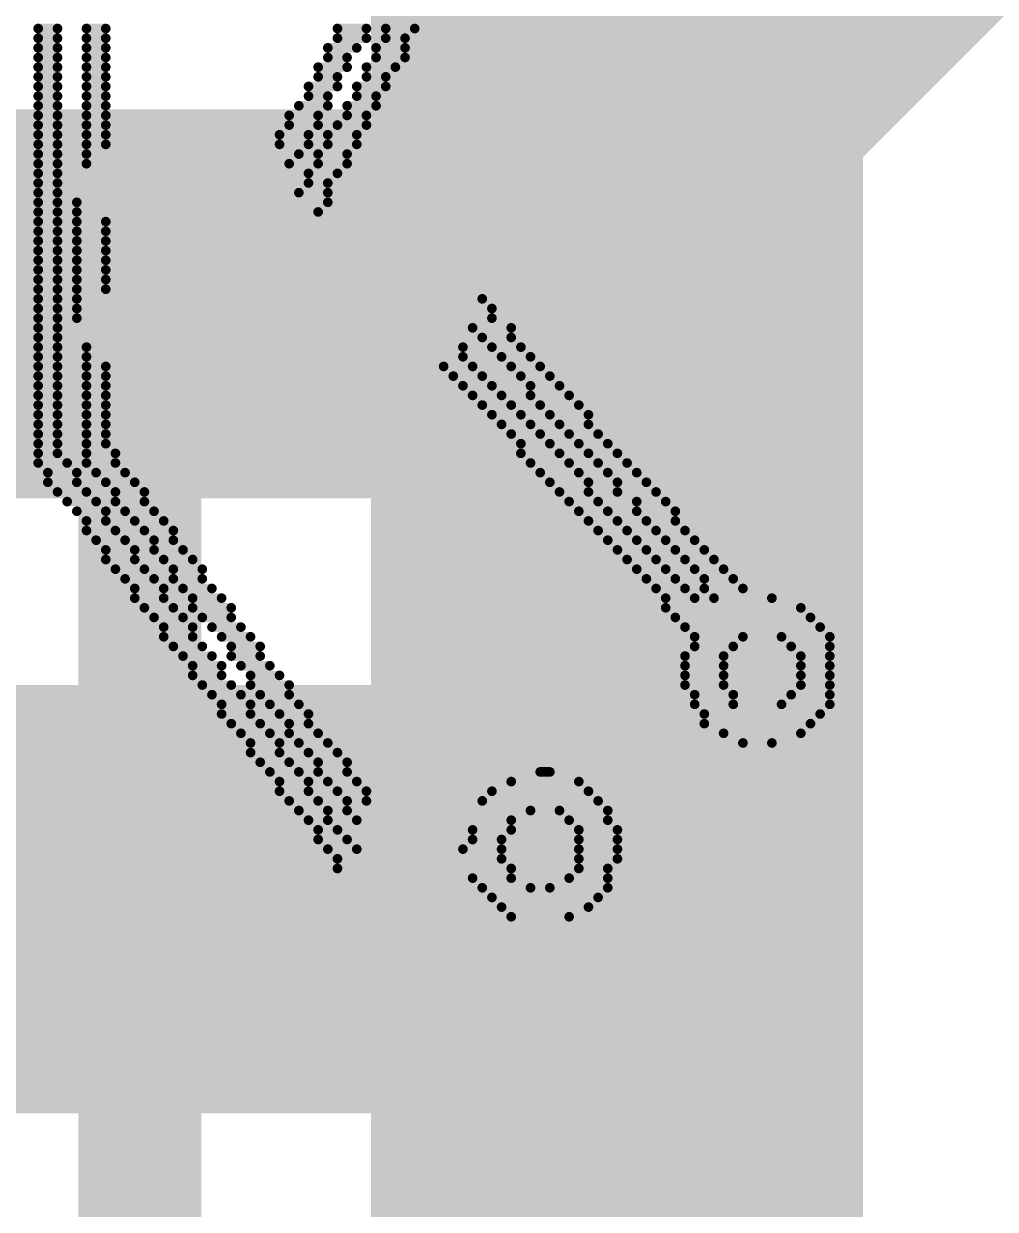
# Model space of a CAD drawing. Header units: millimetres. Extents: x -0.14 to 1.19, y -0.12 to 0.99.
# Drawn here: x 0.6357 to 0.7148, y 0.4614 to 0.5578 of the extents above; entities that cross this region are included whole.
import ezdxf

# ---------------------------------------------------------------- set-up
doc = ezdxf.new("R2010")
doc.units = ezdxf.units.MM
doc.header["$MEASUREMENT"] = 0
for name, color, linetype in [('BottomLayer', 5, 'Continuous'), ('BottomOverlay', 54, 'Continuous'), ('TopLayer', 1, 'Continuous'), ('TopPaste', 8, 'Continuous'), ('TopSolder', 216, 'Continuous'), ('ViaHoleLayer', 16, 'Continuous')]:
    doc.layers.add(name, color=color, linetype=linetype)

# ---------------------------------------------------------------- blocks, each defined once
blk = doc.blocks.new('SO_14_36')
at = {"layer": 'TopLayer'}
for points in [[(-0.132283, 0.061811), (-0.078346, 0.061811), (-0.078346, 0.038189), (-0.132283, 0.038189)], [(-0.132283, 0.011811), (-0.078346, 0.011811), (-0.078346, -0.011811), (-0.132283, -0.011811)]]:
    blk.add_hatch(color=1, dxfattribs=at).paths.add_polyline_path(points)
at = {"layer": 'TopPaste'}
for points in [[(-0.132283, 0.061811), (-0.078346, 0.061811), (-0.078346, 0.038189), (-0.132283, 0.038189)], [(-0.132283, 0.011811), (-0.078346, 0.011811), (-0.078346, -0.011811), (-0.132283, -0.011811)]]:
    blk.add_hatch(color=8, dxfattribs=at).paths.add_polyline_path(points)
at = {"layer": 'TopSolder'}
for points in [[(-0.136283, 0.065811), (-0.074346, 0.065811), (-0.074346, 0.034189), (-0.136283, 0.034189)], [(-0.136283, 0.015811), (-0.074346, 0.015811), (-0.074346, -0.015811), (-0.136283, -0.015811)]]:
    blk.add_hatch(color=216, dxfattribs=at).paths.add_polyline_path(points)

msp = doc.modelspace()

# ---------------------------------------------------------------- hatches: boundary and pattern name
at = {"layer": 'BottomLayer'}
h = msp.add_hatch(color=5, dxfattribs=at)
edge = h.paths.add_edge_path()
edge.add_arc((0.645189, 0.535), 0.011811, 0, 360)
h = msp.add_hatch(color=5, dxfattribs=at)
edge = h.paths.add_edge_path()
edge.add_arc((0.684, 0.483), 0.011811, 0, 360)
at = {"layer": 'TopLayer'}
h = msp.add_hatch(color=1, dxfattribs=at)
edge = h.paths.add_edge_path()
edge.add_arc((0.645189, 0.535), 0.011811, 0, 360)
msp.add_hatch(color=1, dxfattribs=at).paths.add_polyline_path([(0.571, 0.471), (0.701, 0.471), (0.701, 0.504), (0.571, 0.504)])
h = msp.add_hatch(color=1, dxfattribs=at)
edge = h.paths.add_edge_path()
edge.add_arc((0.684, 0.483), 0.011811, 0, 360)
at = {"layer": 'ViaHoleLayer'}
h = msp.add_hatch(color=16, dxfattribs=at)
edge = h.paths.add_edge_path()
edge.add_arc((0.645189, 0.535), 0.005906, 0, 360)
h = msp.add_hatch(color=16, dxfattribs=at)
edge = h.paths.add_edge_path()
edge.add_arc((0.684, 0.483), 0.005906, 0, 360)

# ---------------------------------------------------------------- linework, layer by layer
at = {"layer": 'BottomLayer'}
for points, const_width in [([(0.684, 0.483), (0.684, 0.69)], 0.04), ([(0.645189, 0.404189), (0.645189, 0.535)], 0.01), ([(0.684, 0.329466), (0.684, 0.483)], 0.04)]:
    msp.add_lwpolyline(points, dxfattribs=dict(at, const_width=const_width))
for points, const_width in [([(0.642689, 0.535, 1), (0.647689, 0.535, 1)], 0.005), ([(0.674, 0.483, 1), (0.694, 0.483, 1)], 0.02), ([(0.674, 0.483, 1), (0.694, 0.483, 1)], 0.02)]:
    msp.add_lwpolyline(points, format="xyb", close=True, dxfattribs=dict(at, const_width=const_width))
at = {"layer": 'BottomOverlay', "const_width": 0.000785}
for points in [[(0.636925, 0.557392), (0.638495, 0.557392)], [(0.64085, 0.557392), (0.64242, 0.557392)], [(0.661262, 0.557392), (0.663617, 0.557392)], [(0.665187, 0.557392), (0.667542, 0.557392)], [(0.636925, 0.556607), (0.638495, 0.556607)], [(0.64085, 0.556607), (0.64242, 0.556607)], [(0.661262, 0.556607), (0.663617, 0.556607)], [(0.665187, 0.556607), (0.666757, 0.556607)], [(0.636925, 0.555822), (0.638495, 0.555822)], [(0.636925, 0.555037), (0.638495, 0.555037)], [(0.64085, 0.555822), (0.64242, 0.555822)], [(0.64085, 0.555037), (0.64242, 0.555037)], [(0.660477, 0.555822), (0.662832, 0.555822)], [(0.660477, 0.555037), (0.662047, 0.555037)], [(0.664402, 0.555822), (0.666757, 0.555822)], [(0.664402, 0.555037), (0.666757, 0.555037)], [(0.636925, 0.554252), (0.638495, 0.554252)], [(0.64085, 0.554252), (0.64242, 0.554252)], [(0.659691, 0.554252), (0.662047, 0.554252)], [(0.663617, 0.554252), (0.665972, 0.554252)], [(0.636925, 0.553467), (0.638495, 0.553467)], [(0.64085, 0.553467), (0.64242, 0.553467)], [(0.659691, 0.553467), (0.661262, 0.553467)], [(0.663617, 0.553467), (0.665187, 0.553467)], [(0.636925, 0.552682), (0.638495, 0.552682)], [(0.64085, 0.552682), (0.64242, 0.552682)], [(0.658906, 0.552682), (0.661262, 0.552682)], [(0.662832, 0.552682), (0.665187, 0.552682)], [(0.636925, 0.551897), (0.638495, 0.551897)], [(0.636925, 0.551112), (0.638495, 0.551112)], [(0.64085, 0.551897), (0.64242, 0.551897)], [(0.64085, 0.551112), (0.64242, 0.551112)], [(0.658122, 0.551112), (0.660477, 0.551112)], [(0.658906, 0.551897), (0.660477, 0.551897)], [(0.662047, 0.551112), (0.664402, 0.551112)], [(0.662832, 0.551897), (0.664402, 0.551897)], [(0.636925, 0.550327), (0.638495, 0.550327)], [(0.64085, 0.550327), (0.64242, 0.550327)], [(0.657336, 0.550327), (0.659691, 0.550327)], [(0.662047, 0.550327), (0.663617, 0.550327)], [(0.636925, 0.549542), (0.638495, 0.549542)], [(0.64085, 0.549542), (0.64242, 0.549542)], [(0.657336, 0.549542), (0.659691, 0.549542)], [(0.661262, 0.549542), (0.663617, 0.549542)], [(0.636925, 0.548757), (0.638495, 0.548757)], [(0.64085, 0.548757), (0.64242, 0.548757)], [(0.656551, 0.548757), (0.658906, 0.548757)], [(0.660477, 0.548757), (0.662832, 0.548757)], [(0.636925, 0.547972), (0.638495, 0.547972)], [(0.64085, 0.547972), (0.64242, 0.547972)], [(0.656551, 0.547972), (0.658906, 0.547972)], [(0.660477, 0.547972), (0.662832, 0.547972)], [(0.636925, 0.547187), (0.638495, 0.547187)], [(0.636925, 0.546402), (0.638495, 0.546402)], [(0.64085, 0.547187), (0.658122, 0.547187)], [(0.64085, 0.546402), (0.657336, 0.546402)], [(0.659691, 0.547187), (0.662047, 0.547187)], [(0.659691, 0.546402), (0.662047, 0.546402)], [(0.636925, 0.545616), (0.638495, 0.545616)], [(0.658906, 0.545616), (0.661262, 0.545616)], [(0.636925, 0.544831), (0.638495, 0.544831)], [(0.658906, 0.544831), (0.660477, 0.544831)], [(0.636925, 0.544046), (0.638495, 0.544046)], [(0.658122, 0.544046), (0.660477, 0.544046)], [(0.636925, 0.543261), (0.638495, 0.543261)], [(0.636925, 0.542476), (0.638495, 0.542476)], [(0.640065, 0.543261), (0.660477, 0.543261)], [(0.640065, 0.542476), (0.659691, 0.542476)], [(0.636925, 0.541691), (0.638495, 0.541691)], [(0.640065, 0.541691), (0.64242, 0.541691)], [(0.636925, 0.540906), (0.638495, 0.540906)], [(0.640065, 0.540906), (0.64242, 0.540906)], [(0.636925, 0.540121), (0.638495, 0.540121)], [(0.640065, 0.540121), (0.64242, 0.540121)], [(0.636925, 0.539336), (0.638495, 0.539336)], [(0.636925, 0.538551), (0.638495, 0.538551)], [(0.640065, 0.539336), (0.64242, 0.539336)], [(0.640065, 0.538551), (0.64242, 0.538551)], [(0.636925, 0.537766), (0.638495, 0.537766)], [(0.640065, 0.537766), (0.64242, 0.537766)], [(0.636925, 0.536981), (0.638495, 0.536981)], [(0.640065, 0.536981), (0.64242, 0.536981)], [(0.636925, 0.536196), (0.638495, 0.536196)], [(0.640065, 0.536196), (0.64242, 0.536196)], [(0.636925, 0.535411), (0.638495, 0.535411)], [(0.640065, 0.535411), (0.673037, 0.535411)], [(0.636925, 0.534626), (0.638495, 0.534626)], [(0.636925, 0.533841), (0.638495, 0.533841)], [(0.640065, 0.534626), (0.673822, 0.534626)], [(0.640065, 0.533841), (0.673822, 0.533841)], [(0.636925, 0.533056), (0.638495, 0.533056)], [(0.672252, 0.533056), (0.675392, 0.533056)], [(0.636925, 0.532271), (0.638495, 0.532271)], [(0.673037, 0.532271), (0.675392, 0.532271)], [(0.636925, 0.531486), (0.638495, 0.531486)], [(0.64085, 0.531486), (0.671467, 0.531486)], [(0.673822, 0.531486), (0.676177, 0.531486)], [(0.636925, 0.530701), (0.638495, 0.530701)], [(0.636925, 0.529916), (0.638495, 0.529916)], [(0.64085, 0.530701), (0.671467, 0.530701)], [(0.64085, 0.529916), (0.64242, 0.529916)], [(0.669897, 0.529916), (0.672252, 0.529916)], [(0.674607, 0.530701), (0.676963, 0.530701)], [(0.675392, 0.529916), (0.677748, 0.529916)], [(0.636925, 0.529131), (0.638495, 0.529131)], [(0.64085, 0.529131), (0.64242, 0.529131)], [(0.670682, 0.529131), (0.673037, 0.529131)], [(0.676177, 0.529131), (0.678533, 0.529131)], [(0.636925, 0.528345), (0.638495, 0.528345)], [(0.64085, 0.528345), (0.64242, 0.528345)], [(0.671467, 0.528345), (0.673822, 0.528345)], [(0.676963, 0.528345), (0.679318, 0.528345)], [(0.636925, 0.52756), (0.638495, 0.52756)], [(0.64085, 0.52756), (0.64242, 0.52756)], [(0.672252, 0.52756), (0.674607, 0.52756)], [(0.676963, 0.52756), (0.680103, 0.52756)], [(0.636925, 0.526775), (0.638495, 0.526775)], [(0.636925, 0.52599), (0.638495, 0.52599)], [(0.64085, 0.526775), (0.64242, 0.526775)], [(0.64085, 0.52599), (0.64242, 0.52599)], [(0.673037, 0.526775), (0.675392, 0.526775)], [(0.673822, 0.52599), (0.676177, 0.52599)], [(0.677748, 0.526775), (0.680888, 0.526775)], [(0.678533, 0.52599), (0.681673, 0.52599)], [(0.636925, 0.525205), (0.638495, 0.525205)], [(0.64085, 0.525205), (0.64242, 0.525205)], [(0.674607, 0.525205), (0.676963, 0.525205)], [(0.679318, 0.525205), (0.681673, 0.525205)], [(0.636925, 0.52442), (0.638495, 0.52442)], [(0.64085, 0.52442), (0.64242, 0.52442)], [(0.675392, 0.52442), (0.677748, 0.52442)], [(0.680103, 0.52442), (0.682458, 0.52442)], [(0.636925, 0.523635), (0.638495, 0.523635)], [(0.64085, 0.523635), (0.64242, 0.523635)], [(0.676177, 0.523635), (0.678533, 0.523635)], [(0.680888, 0.523635), (0.683243, 0.523635)], [(0.636925, 0.52285), (0.638495, 0.52285)], [(0.64085, 0.52285), (0.643205, 0.52285)], [(0.676177, 0.52285), (0.679318, 0.52285)], [(0.681673, 0.52285), (0.684028, 0.52285)], [(0.636925, 0.522065), (0.63928, 0.522065)], [(0.63771, 0.52128), (0.640065, 0.52128)], [(0.64085, 0.522065), (0.643205, 0.522065)], [(0.641636, 0.52128), (0.643991, 0.52128)], [(0.676963, 0.522065), (0.680103, 0.522065)], [(0.677748, 0.52128), (0.680888, 0.52128)], [(0.682458, 0.522065), (0.684813, 0.522065)], [(0.683243, 0.52128), (0.685598, 0.52128)], [(0.63771, 0.520495), (0.640065, 0.520495)], [(0.64242, 0.520495), (0.644776, 0.520495)], [(0.678533, 0.520495), (0.681673, 0.520495)], [(0.684028, 0.520495), (0.686383, 0.520495)], [(0.638495, 0.51971), (0.64085, 0.51971)], [(0.643205, 0.51971), (0.645561, 0.51971)], [(0.679318, 0.51971), (0.681673, 0.51971)], [(0.684028, 0.51971), (0.687168, 0.51971)], [(0.63928, 0.518925), (0.641636, 0.518925)], [(0.643205, 0.518925), (0.645561, 0.518925)], [(0.680103, 0.518925), (0.682458, 0.518925)], [(0.685598, 0.518925), (0.687953, 0.518925)], [(0.640065, 0.51814), (0.64242, 0.51814)], [(0.64085, 0.517355), (0.64242, 0.517355)], [(0.643991, 0.51814), (0.646346, 0.51814)], [(0.644776, 0.517355), (0.647131, 0.517355)], [(0.680888, 0.51814), (0.683243, 0.51814)], [(0.681673, 0.517355), (0.684028, 0.517355)], [(0.685598, 0.51814), (0.688738, 0.51814)], [(0.686383, 0.517355), (0.688738, 0.517355)], [(0.64085, 0.51657), (0.643205, 0.51657)], [(0.645561, 0.51657), (0.647916, 0.51657)], [(0.682458, 0.51657), (0.684813, 0.51657)], [(0.687168, 0.51657), (0.689523, 0.51657)], [(0.641636, 0.515785), (0.643991, 0.515785)], [(0.646346, 0.515785), (0.647916, 0.515785)], [(0.683243, 0.515785), (0.685598, 0.515785)], [(0.687953, 0.515785), (0.690308, 0.515785)], [(0.64242, 0.515), (0.644776, 0.515)], [(0.646346, 0.515), (0.648701, 0.515)], [(0.684028, 0.515), (0.686383, 0.515)], [(0.688738, 0.515), (0.691093, 0.515)], [(0.64242, 0.514215), (0.644776, 0.514215)], [(0.647131, 0.514215), (0.649486, 0.514215)], [(0.684813, 0.514215), (0.687168, 0.514215)], [(0.689523, 0.514215), (0.691878, 0.514215)], [(0.643205, 0.51343), (0.645561, 0.51343)], [(0.643991, 0.512645), (0.646346, 0.512645)], [(0.647916, 0.51343), (0.650271, 0.51343)], [(0.647916, 0.512645), (0.650271, 0.512645)], [(0.685598, 0.51343), (0.687953, 0.51343)], [(0.686383, 0.512645), (0.688738, 0.512645)], [(0.690308, 0.51343), (0.692663, 0.51343)], [(0.691093, 0.512645), (0.693449, 0.512645)], [(0.644776, 0.51186), (0.647131, 0.51186)], [(0.648701, 0.51186), (0.651056, 0.51186)], [(0.687168, 0.51186), (0.689523, 0.51186)], [(0.691093, 0.51186), (0.694234, 0.51186)], [(0.644776, 0.511074), (0.647131, 0.511074)], [(0.649486, 0.511074), (0.651841, 0.511074)], [(0.687953, 0.511074), (0.690308, 0.511074)], [(0.691878, 0.511074), (0.696589, 0.511074)], [(0.645561, 0.510289), (0.647916, 0.510289)], [(0.649486, 0.510289), (0.652626, 0.510289)], [(0.687953, 0.510289), (0.698944, 0.510289)], [(0.646346, 0.509504), (0.648701, 0.509504)], [(0.647131, 0.508719), (0.649486, 0.508719)], [(0.650271, 0.509504), (0.652626, 0.509504)], [(0.651056, 0.508719), (0.653411, 0.508719)], [(0.688738, 0.509504), (0.699729, 0.509504)], [(0.689523, 0.508719), (0.700514, 0.508719)], [(0.647131, 0.507934), (0.649486, 0.507934)], [(0.651841, 0.507934), (0.654196, 0.507934)], [(0.690308, 0.507934), (0.694234, 0.507934)], [(0.697374, 0.507934), (0.701299, 0.507934)], [(0.647916, 0.507149), (0.650271, 0.507149)], [(0.652626, 0.507149), (0.654981, 0.507149)], [(0.690308, 0.507149), (0.693449, 0.507149)], [(0.698159, 0.507149), (0.701299, 0.507149)], [(0.648701, 0.506364), (0.651056, 0.506364)], [(0.652626, 0.506364), (0.654981, 0.506364)], [(0.689523, 0.506364), (0.692663, 0.506364)], [(0.698944, 0.506364), (0.701299, 0.506364)], [(0.649486, 0.505579), (0.651841, 0.505579)], [(0.649486, 0.504794), (0.651841, 0.504794)], [(0.653411, 0.505579), (0.655766, 0.505579)], [(0.654196, 0.504794), (0.656551, 0.504794)], [(0.689523, 0.505579), (0.692663, 0.505579)], [(0.689523, 0.504794), (0.692663, 0.504794)], [(0.698944, 0.505579), (0.701299, 0.505579)], [(0.698944, 0.504794), (0.701299, 0.504794)], [(0.650271, 0.504009), (0.652626, 0.504009)], [(0.654196, 0.504009), (0.657336, 0.504009)], [(0.689523, 0.504009), (0.692663, 0.504009)], [(0.698944, 0.504009), (0.701299, 0.504009)], [(0.651056, 0.503224), (0.653411, 0.503224)], [(0.654981, 0.503224), (0.657336, 0.503224)], [(0.690308, 0.503224), (0.693449, 0.503224)], [(0.698159, 0.503224), (0.701299, 0.503224)], [(0.651841, 0.502439), (0.654196, 0.502439)], [(0.655766, 0.502439), (0.658122, 0.502439)], [(0.690308, 0.502439), (0.693449, 0.502439)], [(0.697374, 0.502439), (0.701299, 0.502439)], [(0.651841, 0.501654), (0.654196, 0.501654)], [(0.656551, 0.501654), (0.658906, 0.501654)], [(0.691093, 0.501654), (0.700514, 0.501654)], [(0.652626, 0.500869), (0.654981, 0.500869)], [(0.653411, 0.500084), (0.655766, 0.500084)], [(0.657336, 0.500869), (0.658906, 0.500869)], [(0.657336, 0.500084), (0.659691, 0.500084)], [(0.691093, 0.500869), (0.699729, 0.500869)], [(0.692663, 0.500084), (0.698944, 0.500084)], [(0.654196, 0.499299), (0.656551, 0.499299)], [(0.658122, 0.499299), (0.660477, 0.499299)], [(0.694234, 0.499299), (0.696589, 0.499299)], [(0.654196, 0.498514), (0.656551, 0.498514)], [(0.658906, 0.498514), (0.661262, 0.498514)], [(0.654981, 0.497729), (0.657336, 0.497729)], [(0.659691, 0.497729), (0.662047, 0.497729)], [(0.655766, 0.496944), (0.658122, 0.496944)], [(0.656551, 0.496159), (0.658906, 0.496159)], [(0.659691, 0.496944), (0.662047, 0.496944)], [(0.660477, 0.496159), (0.662832, 0.496159)], [(0.675392, 0.496159), (0.680888, 0.496159)], [(0.677748, 0.496944), (0.678533, 0.496944)], [(0.656551, 0.495374), (0.658906, 0.495374)], [(0.661262, 0.495374), (0.663617, 0.495374)], [(0.673822, 0.495374), (0.681673, 0.495374)], [(0.657336, 0.494588), (0.659691, 0.494588)], [(0.662047, 0.494588), (0.663617, 0.494588)], [(0.673037, 0.494588), (0.682458, 0.494588)], [(0.658122, 0.493804), (0.660477, 0.493804)], [(0.662047, 0.493804), (0.676963, 0.493804)], [(0.679318, 0.493804), (0.683243, 0.493804)], [(0.658906, 0.493018), (0.660477, 0.493018)], [(0.662832, 0.493018), (0.675392, 0.493018)], [(0.680103, 0.493018), (0.683243, 0.493018)], [(0.659691, 0.492233), (0.661262, 0.492233)], [(0.659691, 0.491448), (0.662047, 0.491448)], [(0.672252, 0.492233), (0.675392, 0.492233)], [(0.672252, 0.491448), (0.674607, 0.491448)], [(0.680888, 0.492233), (0.684028, 0.492233)], [(0.680888, 0.491448), (0.684028, 0.491448)], [(0.660477, 0.490663), (0.662832, 0.490663)], [(0.671467, 0.490663), (0.674607, 0.490663)], [(0.680888, 0.490663), (0.684028, 0.490663)], [(0.661262, 0.489878), (0.674607, 0.489878)], [(0.680888, 0.489878), (0.684028, 0.489878)], [(0.661262, 0.489093), (0.675392, 0.489093)], [(0.680888, 0.489093), (0.683243, 0.489093)], [(0.672252, 0.488308), (0.675392, 0.488308)], [(0.673037, 0.487523), (0.676963, 0.487523)], [(0.678533, 0.487523), (0.683243, 0.487523)], [(0.680103, 0.488308), (0.683243, 0.488308)], [(0.673822, 0.486738), (0.682458, 0.486738)], [(0.674607, 0.485953), (0.681673, 0.485953)], [(0.675392, 0.485168), (0.680103, 0.485168)]]:
    msp.add_lwpolyline(points, dxfattribs=at)
at = {"layer": 'BottomOverlay', "const_width": 0.000392}
for points in [[(0.636729, 0.557392, 1), (0.637121, 0.557392, 1)], [(0.638299, 0.557392, 1), (0.638691, 0.557392, 1)], [(0.640654, 0.557392, 1), (0.641047, 0.557392, 1)], [(0.642224, 0.557392, 1), (0.642617, 0.557392, 1)], [(0.661065, 0.557392, 1), (0.661458, 0.557392, 1)], [(0.663421, 0.557392, 1), (0.663813, 0.557392, 1)], [(0.664991, 0.557392, 1), (0.665383, 0.557392, 1)], [(0.667346, 0.557392, 1), (0.667738, 0.557392, 1)], [(0.636729, 0.556607, 1), (0.637121, 0.556607, 1)], [(0.638299, 0.556607, 1), (0.638691, 0.556607, 1)], [(0.640654, 0.556607, 1), (0.641047, 0.556607, 1)], [(0.642224, 0.556607, 1), (0.642617, 0.556607, 1)], [(0.661065, 0.556607, 1), (0.661458, 0.556607, 1)], [(0.663421, 0.556607, 1), (0.663813, 0.556607, 1)], [(0.664991, 0.556607, 1), (0.665383, 0.556607, 1)], [(0.666561, 0.556607, 1), (0.666953, 0.556607, 1)], [(0.636729, 0.555822, 1), (0.637121, 0.555822, 1)], [(0.636729, 0.555037, 1), (0.637121, 0.555037, 1)], [(0.638299, 0.555822, 1), (0.638691, 0.555822, 1)], [(0.638299, 0.555037, 1), (0.638691, 0.555037, 1)], [(0.640654, 0.555822, 1), (0.641047, 0.555822, 1)], [(0.640654, 0.555037, 1), (0.641047, 0.555037, 1)], [(0.642224, 0.555822, 1), (0.642617, 0.555822, 1)], [(0.642224, 0.555037, 1), (0.642617, 0.555037, 1)], [(0.66028, 0.555822, 1), (0.660673, 0.555822, 1)], [(0.66028, 0.555037, 1), (0.660673, 0.555037, 1)], [(0.661851, 0.555037, 1), (0.662243, 0.555037, 1)], [(0.662636, 0.555822, 1), (0.663028, 0.555822, 1)], [(0.664206, 0.555822, 1), (0.664598, 0.555822, 1)], [(0.664206, 0.555037, 1), (0.664598, 0.555037, 1)], [(0.666561, 0.555822, 1), (0.666953, 0.555822, 1)], [(0.666561, 0.555037, 1), (0.666953, 0.555037, 1)], [(0.636729, 0.554252, 1), (0.637121, 0.554252, 1)], [(0.638299, 0.554252, 1), (0.638691, 0.554252, 1)], [(0.640654, 0.554252, 1), (0.641047, 0.554252, 1)], [(0.642224, 0.554252, 1), (0.642617, 0.554252, 1)], [(0.659495, 0.554252, 1), (0.659888, 0.554252, 1)], [(0.661851, 0.554252, 1), (0.662243, 0.554252, 1)], [(0.663421, 0.554252, 1), (0.663813, 0.554252, 1)], [(0.665776, 0.554252, 1), (0.666168, 0.554252, 1)], [(0.636729, 0.553467, 1), (0.637121, 0.553467, 1)], [(0.638299, 0.553467, 1), (0.638691, 0.553467, 1)], [(0.640654, 0.553467, 1), (0.641047, 0.553467, 1)], [(0.642224, 0.553467, 1), (0.642617, 0.553467, 1)], [(0.659495, 0.553467, 1), (0.659888, 0.553467, 1)], [(0.661065, 0.553467, 1), (0.661458, 0.553467, 1)], [(0.663421, 0.553467, 1), (0.663813, 0.553467, 1)], [(0.664991, 0.553467, 1), (0.665383, 0.553467, 1)], [(0.636729, 0.552682, 1), (0.637121, 0.552682, 1)], [(0.638299, 0.552682, 1), (0.638691, 0.552682, 1)], [(0.640654, 0.552682, 1), (0.641047, 0.552682, 1)], [(0.642224, 0.552682, 1), (0.642617, 0.552682, 1)], [(0.65871, 0.552682, 1), (0.659103, 0.552682, 1)], [(0.661065, 0.552682, 1), (0.661458, 0.552682, 1)], [(0.662636, 0.552682, 1), (0.663028, 0.552682, 1)], [(0.664991, 0.552682, 1), (0.665383, 0.552682, 1)], [(0.636729, 0.551897, 1), (0.637121, 0.551897, 1)], [(0.636729, 0.551112, 1), (0.637121, 0.551112, 1)], [(0.638299, 0.551897, 1), (0.638691, 0.551897, 1)], [(0.638299, 0.551112, 1), (0.638691, 0.551112, 1)], [(0.640654, 0.551897, 1), (0.641047, 0.551897, 1)], [(0.640654, 0.551112, 1), (0.641047, 0.551112, 1)], [(0.642224, 0.551897, 1), (0.642617, 0.551897, 1)], [(0.642224, 0.551112, 1), (0.642617, 0.551112, 1)], [(0.657925, 0.551112, 1), (0.658318, 0.551112, 1)], [(0.65871, 0.551897, 1), (0.659103, 0.551897, 1)], [(0.66028, 0.551897, 1), (0.660673, 0.551897, 1)], [(0.66028, 0.551112, 1), (0.660673, 0.551112, 1)], [(0.661851, 0.551112, 1), (0.662243, 0.551112, 1)], [(0.662636, 0.551897, 1), (0.663028, 0.551897, 1)], [(0.664206, 0.551897, 1), (0.664598, 0.551897, 1)], [(0.664206, 0.551112, 1), (0.664598, 0.551112, 1)], [(0.636729, 0.550327, 1), (0.637121, 0.550327, 1)], [(0.638299, 0.550327, 1), (0.638691, 0.550327, 1)], [(0.640654, 0.550327, 1), (0.641047, 0.550327, 1)], [(0.642224, 0.550327, 1), (0.642617, 0.550327, 1)], [(0.65714, 0.550327, 1), (0.657533, 0.550327, 1)], [(0.659495, 0.550327, 1), (0.659888, 0.550327, 1)], [(0.661851, 0.550327, 1), (0.662243, 0.550327, 1)], [(0.663421, 0.550327, 1), (0.663813, 0.550327, 1)], [(0.636729, 0.549542, 1), (0.637121, 0.549542, 1)], [(0.638299, 0.549542, 1), (0.638691, 0.549542, 1)], [(0.640654, 0.549542, 1), (0.641047, 0.549542, 1)], [(0.642224, 0.549542, 1), (0.642617, 0.549542, 1)], [(0.65714, 0.549542, 1), (0.657533, 0.549542, 1)], [(0.659495, 0.549542, 1), (0.659888, 0.549542, 1)], [(0.661065, 0.549542, 1), (0.661458, 0.549542, 1)], [(0.663421, 0.549542, 1), (0.663813, 0.549542, 1)], [(0.636729, 0.548757, 1), (0.637121, 0.548757, 1)], [(0.638299, 0.548757, 1), (0.638691, 0.548757, 1)], [(0.640654, 0.548757, 1), (0.641047, 0.548757, 1)], [(0.642224, 0.548757, 1), (0.642617, 0.548757, 1)], [(0.656355, 0.548757, 1), (0.656748, 0.548757, 1)], [(0.65871, 0.548757, 1), (0.659103, 0.548757, 1)], [(0.66028, 0.548757, 1), (0.660673, 0.548757, 1)], [(0.662636, 0.548757, 1), (0.663028, 0.548757, 1)], [(0.636729, 0.547972, 1), (0.637121, 0.547972, 1)], [(0.638299, 0.547972, 1), (0.638691, 0.547972, 1)], [(0.640654, 0.547972, 1), (0.641047, 0.547972, 1)], [(0.642224, 0.547972, 1), (0.642617, 0.547972, 1)], [(0.656355, 0.547972, 1), (0.656748, 0.547972, 1)], [(0.65871, 0.547972, 1), (0.659103, 0.547972, 1)], [(0.66028, 0.547972, 1), (0.660673, 0.547972, 1)], [(0.662636, 0.547972, 1), (0.663028, 0.547972, 1)], [(0.636729, 0.547187, 1), (0.637121, 0.547187, 1)], [(0.636729, 0.546402, 1), (0.637121, 0.546402, 1)], [(0.638299, 0.547187, 1), (0.638691, 0.547187, 1)], [(0.638299, 0.546402, 1), (0.638691, 0.546402, 1)], [(0.640654, 0.547187, 1), (0.641047, 0.547187, 1)], [(0.640654, 0.546402, 1), (0.641047, 0.546402, 1)], [(0.65714, 0.546402, 1), (0.657533, 0.546402, 1)], [(0.657925, 0.547187, 1), (0.658318, 0.547187, 1)], [(0.659495, 0.547187, 1), (0.659888, 0.547187, 1)], [(0.659495, 0.546402, 1), (0.659888, 0.546402, 1)], [(0.661851, 0.547187, 1), (0.662243, 0.547187, 1)], [(0.661851, 0.546402, 1), (0.662243, 0.546402, 1)], [(0.636729, 0.545616, 1), (0.637121, 0.545616, 1)], [(0.638299, 0.545616, 1), (0.638691, 0.545616, 1)], [(0.65871, 0.545616, 1), (0.659103, 0.545616, 1)], [(0.661065, 0.545616, 1), (0.661458, 0.545616, 1)], [(0.636729, 0.544831, 1), (0.637121, 0.544831, 1)], [(0.638299, 0.544831, 1), (0.638691, 0.544831, 1)], [(0.65871, 0.544831, 1), (0.659103, 0.544831, 1)], [(0.66028, 0.544831, 1), (0.660673, 0.544831, 1)], [(0.636729, 0.544046, 1), (0.637121, 0.544046, 1)], [(0.638299, 0.544046, 1), (0.638691, 0.544046, 1)], [(0.657925, 0.544046, 1), (0.658318, 0.544046, 1)], [(0.66028, 0.544046, 1), (0.660673, 0.544046, 1)], [(0.636729, 0.543261, 1), (0.637121, 0.543261, 1)], [(0.636729, 0.542476, 1), (0.637121, 0.542476, 1)], [(0.638299, 0.543261, 1), (0.638691, 0.543261, 1)], [(0.638299, 0.542476, 1), (0.638691, 0.542476, 1)], [(0.639869, 0.543261, 1), (0.640262, 0.543261, 1)], [(0.639869, 0.542476, 1), (0.640262, 0.542476, 1)], [(0.659495, 0.542476, 1), (0.659888, 0.542476, 1)], [(0.66028, 0.543261, 1), (0.660673, 0.543261, 1)], [(0.636729, 0.541691, 1), (0.637121, 0.541691, 1)], [(0.638299, 0.541691, 1), (0.638691, 0.541691, 1)], [(0.639869, 0.541691, 1), (0.640262, 0.541691, 1)], [(0.642224, 0.541691, 1), (0.642617, 0.541691, 1)], [(0.636729, 0.540906, 1), (0.637121, 0.540906, 1)], [(0.638299, 0.540906, 1), (0.638691, 0.540906, 1)], [(0.639869, 0.540906, 1), (0.640262, 0.540906, 1)], [(0.642224, 0.540906, 1), (0.642617, 0.540906, 1)], [(0.636729, 0.540121, 1), (0.637121, 0.540121, 1)], [(0.638299, 0.540121, 1), (0.638691, 0.540121, 1)], [(0.639869, 0.540121, 1), (0.640262, 0.540121, 1)], [(0.642224, 0.540121, 1), (0.642617, 0.540121, 1)], [(0.636729, 0.539336, 1), (0.637121, 0.539336, 1)], [(0.636729, 0.538551, 1), (0.637121, 0.538551, 1)], [(0.638299, 0.539336, 1), (0.638691, 0.539336, 1)], [(0.638299, 0.538551, 1), (0.638691, 0.538551, 1)], [(0.639869, 0.539336, 1), (0.640262, 0.539336, 1)], [(0.639869, 0.538551, 1), (0.640262, 0.538551, 1)], [(0.642224, 0.539336, 1), (0.642617, 0.539336, 1)], [(0.642224, 0.538551, 1), (0.642617, 0.538551, 1)], [(0.636729, 0.537766, 1), (0.637121, 0.537766, 1)], [(0.638299, 0.537766, 1), (0.638691, 0.537766, 1)], [(0.639869, 0.537766, 1), (0.640262, 0.537766, 1)], [(0.642224, 0.537766, 1), (0.642617, 0.537766, 1)], [(0.636729, 0.536981, 1), (0.637121, 0.536981, 1)], [(0.638299, 0.536981, 1), (0.638691, 0.536981, 1)], [(0.639869, 0.536981, 1), (0.640262, 0.536981, 1)], [(0.642224, 0.536981, 1), (0.642617, 0.536981, 1)], [(0.636729, 0.536196, 1), (0.637121, 0.536196, 1)], [(0.638299, 0.536196, 1), (0.638691, 0.536196, 1)], [(0.639869, 0.536196, 1), (0.640262, 0.536196, 1)], [(0.642224, 0.536196, 1), (0.642617, 0.536196, 1)], [(0.636729, 0.535411, 1), (0.637121, 0.535411, 1)], [(0.638299, 0.535411, 1), (0.638691, 0.535411, 1)], [(0.639869, 0.535411, 1), (0.640262, 0.535411, 1)], [(0.672841, 0.535411, 1), (0.673234, 0.535411, 1)], [(0.636729, 0.534626, 1), (0.637121, 0.534626, 1)], [(0.636729, 0.533841, 1), (0.637121, 0.533841, 1)], [(0.638299, 0.534626, 1), (0.638691, 0.534626, 1)], [(0.638299, 0.533841, 1), (0.638691, 0.533841, 1)], [(0.639869, 0.534626, 1), (0.640262, 0.534626, 1)], [(0.639869, 0.533841, 1), (0.640262, 0.533841, 1)], [(0.673626, 0.534626, 1), (0.674019, 0.534626, 1)], [(0.673626, 0.533841, 1), (0.674019, 0.533841, 1)], [(0.636729, 0.533056, 1), (0.637121, 0.533056, 1)], [(0.638299, 0.533056, 1), (0.638691, 0.533056, 1)], [(0.672056, 0.533056, 1), (0.672448, 0.533056, 1)], [(0.675196, 0.533056, 1), (0.675589, 0.533056, 1)], [(0.636729, 0.532271, 1), (0.637121, 0.532271, 1)], [(0.638299, 0.532271, 1), (0.638691, 0.532271, 1)], [(0.672841, 0.532271, 1), (0.673234, 0.532271, 1)], [(0.675196, 0.532271, 1), (0.675589, 0.532271, 1)], [(0.636729, 0.531486, 1), (0.637121, 0.531486, 1)], [(0.638299, 0.531486, 1), (0.638691, 0.531486, 1)], [(0.640654, 0.531486, 1), (0.641047, 0.531486, 1)], [(0.671271, 0.531486, 1), (0.671663, 0.531486, 1)], [(0.673626, 0.531486, 1), (0.674019, 0.531486, 1)], [(0.675981, 0.531486, 1), (0.676374, 0.531486, 1)], [(0.636729, 0.530701, 1), (0.637121, 0.530701, 1)], [(0.636729, 0.529916, 1), (0.637121, 0.529916, 1)], [(0.638299, 0.530701, 1), (0.638691, 0.530701, 1)], [(0.638299, 0.529916, 1), (0.638691, 0.529916, 1)], [(0.640654, 0.530701, 1), (0.641047, 0.530701, 1)], [(0.640654, 0.529916, 1), (0.641047, 0.529916, 1)], [(0.642224, 0.529916, 1), (0.642617, 0.529916, 1)], [(0.669701, 0.529916, 1), (0.670093, 0.529916, 1)], [(0.671271, 0.530701, 1), (0.671663, 0.530701, 1)], [(0.672056, 0.529916, 1), (0.672448, 0.529916, 1)], [(0.674411, 0.530701, 1), (0.674804, 0.530701, 1)], [(0.675196, 0.529916, 1), (0.675589, 0.529916, 1)], [(0.676766, 0.530701, 1), (0.677159, 0.530701, 1)], [(0.677551, 0.529916, 1), (0.677944, 0.529916, 1)], [(0.636729, 0.529131, 1), (0.637121, 0.529131, 1)], [(0.638299, 0.529131, 1), (0.638691, 0.529131, 1)], [(0.640654, 0.529131, 1), (0.641047, 0.529131, 1)], [(0.642224, 0.529131, 1), (0.642617, 0.529131, 1)], [(0.670486, 0.529131, 1), (0.670878, 0.529131, 1)], [(0.672841, 0.529131, 1), (0.673234, 0.529131, 1)], [(0.675981, 0.529131, 1), (0.676374, 0.529131, 1)], [(0.678337, 0.529131, 1), (0.678729, 0.529131, 1)], [(0.636729, 0.528345, 1), (0.637121, 0.528345, 1)], [(0.638299, 0.528345, 1), (0.638691, 0.528345, 1)], [(0.640654, 0.528345, 1), (0.641047, 0.528345, 1)], [(0.642224, 0.528345, 1), (0.642617, 0.528345, 1)], [(0.671271, 0.528345, 1), (0.671663, 0.528345, 1)], [(0.673626, 0.528345, 1), (0.674019, 0.528345, 1)], [(0.676766, 0.528345, 1), (0.677159, 0.528345, 1)], [(0.679122, 0.528345, 1), (0.679514, 0.528345, 1)], [(0.636729, 0.52756, 1), (0.637121, 0.52756, 1)], [(0.638299, 0.52756, 1), (0.638691, 0.52756, 1)], [(0.640654, 0.52756, 1), (0.641047, 0.52756, 1)], [(0.642224, 0.52756, 1), (0.642617, 0.52756, 1)], [(0.672056, 0.52756, 1), (0.672448, 0.52756, 1)], [(0.674411, 0.52756, 1), (0.674804, 0.52756, 1)], [(0.676766, 0.52756, 1), (0.677159, 0.52756, 1)], [(0.679907, 0.52756, 1), (0.680299, 0.52756, 1)], [(0.636729, 0.526775, 1), (0.637121, 0.526775, 1)], [(0.636729, 0.52599, 1), (0.637121, 0.52599, 1)], [(0.638299, 0.526775, 1), (0.638691, 0.526775, 1)], [(0.638299, 0.52599, 1), (0.638691, 0.52599, 1)], [(0.640654, 0.526775, 1), (0.641047, 0.526775, 1)], [(0.640654, 0.52599, 1), (0.641047, 0.52599, 1)], [(0.642224, 0.526775, 1), (0.642617, 0.526775, 1)], [(0.642224, 0.52599, 1), (0.642617, 0.52599, 1)], [(0.672841, 0.526775, 1), (0.673234, 0.526775, 1)], [(0.673626, 0.52599, 1), (0.674019, 0.52599, 1)], [(0.675196, 0.526775, 1), (0.675589, 0.526775, 1)], [(0.675981, 0.52599, 1), (0.676374, 0.52599, 1)], [(0.677551, 0.526775, 1), (0.677944, 0.526775, 1)], [(0.678337, 0.52599, 1), (0.678729, 0.52599, 1)], [(0.680692, 0.526775, 1), (0.681084, 0.526775, 1)], [(0.681477, 0.52599, 1), (0.681869, 0.52599, 1)], [(0.636729, 0.525205, 1), (0.637121, 0.525205, 1)], [(0.638299, 0.525205, 1), (0.638691, 0.525205, 1)], [(0.640654, 0.525205, 1), (0.641047, 0.525205, 1)], [(0.642224, 0.525205, 1), (0.642617, 0.525205, 1)], [(0.674411, 0.525205, 1), (0.674804, 0.525205, 1)], [(0.676766, 0.525205, 1), (0.677159, 0.525205, 1)], [(0.679122, 0.525205, 1), (0.679514, 0.525205, 1)], [(0.681477, 0.525205, 1), (0.681869, 0.525205, 1)], [(0.636729, 0.52442, 1), (0.637121, 0.52442, 1)], [(0.638299, 0.52442, 1), (0.638691, 0.52442, 1)], [(0.640654, 0.52442, 1), (0.641047, 0.52442, 1)], [(0.642224, 0.52442, 1), (0.642617, 0.52442, 1)], [(0.675196, 0.52442, 1), (0.675589, 0.52442, 1)], [(0.677551, 0.52442, 1), (0.677944, 0.52442, 1)], [(0.679907, 0.52442, 1), (0.680299, 0.52442, 1)], [(0.682262, 0.52442, 1), (0.682654, 0.52442, 1)], [(0.636729, 0.523635, 1), (0.637121, 0.523635, 1)], [(0.638299, 0.523635, 1), (0.638691, 0.523635, 1)], [(0.640654, 0.523635, 1), (0.641047, 0.523635, 1)], [(0.642224, 0.523635, 1), (0.642617, 0.523635, 1)], [(0.675981, 0.523635, 1), (0.676374, 0.523635, 1)], [(0.678337, 0.523635, 1), (0.678729, 0.523635, 1)], [(0.680692, 0.523635, 1), (0.681084, 0.523635, 1)], [(0.683047, 0.523635, 1), (0.683439, 0.523635, 1)], [(0.636729, 0.52285, 1), (0.637121, 0.52285, 1)], [(0.638299, 0.52285, 1), (0.638691, 0.52285, 1)], [(0.640654, 0.52285, 1), (0.641047, 0.52285, 1)], [(0.643009, 0.52285, 1), (0.643402, 0.52285, 1)], [(0.675981, 0.52285, 1), (0.676374, 0.52285, 1)], [(0.679122, 0.52285, 1), (0.679514, 0.52285, 1)], [(0.681477, 0.52285, 1), (0.681869, 0.52285, 1)], [(0.683832, 0.52285, 1), (0.684224, 0.52285, 1)], [(0.636729, 0.522065, 1), (0.637121, 0.522065, 1)], [(0.637514, 0.52128, 1), (0.637907, 0.52128, 1)], [(0.639084, 0.522065, 1), (0.639477, 0.522065, 1)], [(0.639869, 0.52128, 1), (0.640262, 0.52128, 1)], [(0.640654, 0.522065, 1), (0.641047, 0.522065, 1)], [(0.641439, 0.52128, 1), (0.641832, 0.52128, 1)], [(0.643009, 0.522065, 1), (0.643402, 0.522065, 1)], [(0.643795, 0.52128, 1), (0.644187, 0.52128, 1)], [(0.676766, 0.522065, 1), (0.677159, 0.522065, 1)], [(0.677551, 0.52128, 1), (0.677944, 0.52128, 1)], [(0.679907, 0.522065, 1), (0.680299, 0.522065, 1)], [(0.680692, 0.52128, 1), (0.681084, 0.52128, 1)], [(0.682262, 0.522065, 1), (0.682654, 0.522065, 1)], [(0.683047, 0.52128, 1), (0.683439, 0.52128, 1)], [(0.684617, 0.522065, 1), (0.685009, 0.522065, 1)], [(0.685402, 0.52128, 1), (0.685794, 0.52128, 1)], [(0.637514, 0.520495, 1), (0.637907, 0.520495, 1)], [(0.639869, 0.520495, 1), (0.640262, 0.520495, 1)], [(0.642224, 0.520495, 1), (0.642617, 0.520495, 1)], [(0.644579, 0.520495, 1), (0.644972, 0.520495, 1)], [(0.678337, 0.520495, 1), (0.678729, 0.520495, 1)], [(0.681477, 0.520495, 1), (0.681869, 0.520495, 1)], [(0.683832, 0.520495, 1), (0.684224, 0.520495, 1)], [(0.686187, 0.520495, 1), (0.686579, 0.520495, 1)], [(0.638299, 0.51971, 1), (0.638691, 0.51971, 1)], [(0.640654, 0.51971, 1), (0.641047, 0.51971, 1)], [(0.643009, 0.51971, 1), (0.643402, 0.51971, 1)], [(0.645365, 0.51971, 1), (0.645757, 0.51971, 1)], [(0.679122, 0.51971, 1), (0.679514, 0.51971, 1)], [(0.681477, 0.51971, 1), (0.681869, 0.51971, 1)], [(0.683832, 0.51971, 1), (0.684224, 0.51971, 1)], [(0.686972, 0.51971, 1), (0.687364, 0.51971, 1)], [(0.639084, 0.518925, 1), (0.639477, 0.518925, 1)], [(0.641439, 0.518925, 1), (0.641832, 0.518925, 1)], [(0.643009, 0.518925, 1), (0.643402, 0.518925, 1)], [(0.645365, 0.518925, 1), (0.645757, 0.518925, 1)], [(0.679907, 0.518925, 1), (0.680299, 0.518925, 1)], [(0.682262, 0.518925, 1), (0.682654, 0.518925, 1)], [(0.685402, 0.518925, 1), (0.685794, 0.518925, 1)], [(0.687757, 0.518925, 1), (0.688149, 0.518925, 1)], [(0.639869, 0.51814, 1), (0.640262, 0.51814, 1)], [(0.640654, 0.517355, 1), (0.641047, 0.517355, 1)], [(0.642224, 0.51814, 1), (0.642617, 0.51814, 1)], [(0.642224, 0.517355, 1), (0.642617, 0.517355, 1)], [(0.643795, 0.51814, 1), (0.644187, 0.51814, 1)], [(0.644579, 0.517355, 1), (0.644972, 0.517355, 1)], [(0.64615, 0.51814, 1), (0.646542, 0.51814, 1)], [(0.646935, 0.517355, 1), (0.647327, 0.517355, 1)], [(0.680692, 0.51814, 1), (0.681084, 0.51814, 1)], [(0.681477, 0.517355, 1), (0.681869, 0.517355, 1)], [(0.683047, 0.51814, 1), (0.683439, 0.51814, 1)], [(0.683832, 0.517355, 1), (0.684224, 0.517355, 1)], [(0.685402, 0.51814, 1), (0.685794, 0.51814, 1)], [(0.686187, 0.517355, 1), (0.686579, 0.517355, 1)], [(0.688542, 0.51814, 1), (0.688934, 0.51814, 1)], [(0.688542, 0.517355, 1), (0.688934, 0.517355, 1)], [(0.640654, 0.51657, 1), (0.641047, 0.51657, 1)], [(0.643009, 0.51657, 1), (0.643402, 0.51657, 1)], [(0.645365, 0.51657, 1), (0.645757, 0.51657, 1)], [(0.64772, 0.51657, 1), (0.648112, 0.51657, 1)], [(0.682262, 0.51657, 1), (0.682654, 0.51657, 1)], [(0.684617, 0.51657, 1), (0.685009, 0.51657, 1)], [(0.686972, 0.51657, 1), (0.687364, 0.51657, 1)], [(0.689327, 0.51657, 1), (0.68972, 0.51657, 1)], [(0.641439, 0.515785, 1), (0.641832, 0.515785, 1)], [(0.643795, 0.515785, 1), (0.644187, 0.515785, 1)], [(0.64615, 0.515785, 1), (0.646542, 0.515785, 1)], [(0.64772, 0.515785, 1), (0.648112, 0.515785, 1)], [(0.683047, 0.515785, 1), (0.683439, 0.515785, 1)], [(0.685402, 0.515785, 1), (0.685794, 0.515785, 1)], [(0.687757, 0.515785, 1), (0.688149, 0.515785, 1)], [(0.690112, 0.515785, 1), (0.690505, 0.515785, 1)], [(0.642224, 0.515, 1), (0.642617, 0.515, 1)], [(0.644579, 0.515, 1), (0.644972, 0.515, 1)], [(0.64615, 0.515, 1), (0.646542, 0.515, 1)], [(0.648505, 0.515, 1), (0.648897, 0.515, 1)], [(0.683832, 0.515, 1), (0.684224, 0.515, 1)], [(0.686187, 0.515, 1), (0.686579, 0.515, 1)], [(0.688542, 0.515, 1), (0.688934, 0.515, 1)], [(0.690897, 0.515, 1), (0.69129, 0.515, 1)], [(0.642224, 0.514215, 1), (0.642617, 0.514215, 1)], [(0.644579, 0.514215, 1), (0.644972, 0.514215, 1)], [(0.646935, 0.514215, 1), (0.647327, 0.514215, 1)], [(0.64929, 0.514215, 1), (0.649682, 0.514215, 1)], [(0.684617, 0.514215, 1), (0.685009, 0.514215, 1)], [(0.686972, 0.514215, 1), (0.687364, 0.514215, 1)], [(0.689327, 0.514215, 1), (0.68972, 0.514215, 1)], [(0.691682, 0.514215, 1), (0.692075, 0.514215, 1)], [(0.643009, 0.51343, 1), (0.643402, 0.51343, 1)], [(0.643795, 0.512645, 1), (0.644187, 0.512645, 1)], [(0.645365, 0.51343, 1), (0.645757, 0.51343, 1)], [(0.64615, 0.512645, 1), (0.646542, 0.512645, 1)], [(0.64772, 0.51343, 1), (0.648112, 0.51343, 1)], [(0.64772, 0.512645, 1), (0.648112, 0.512645, 1)], [(0.650075, 0.51343, 1), (0.650467, 0.51343, 1)], [(0.650075, 0.512645, 1), (0.650467, 0.512645, 1)], [(0.685402, 0.51343, 1), (0.685794, 0.51343, 1)], [(0.686187, 0.512645, 1), (0.686579, 0.512645, 1)], [(0.687757, 0.51343, 1), (0.688149, 0.51343, 1)], [(0.688542, 0.512645, 1), (0.688934, 0.512645, 1)], [(0.690112, 0.51343, 1), (0.690505, 0.51343, 1)], [(0.690897, 0.512645, 1), (0.69129, 0.512645, 1)], [(0.692467, 0.51343, 1), (0.69286, 0.51343, 1)], [(0.693252, 0.512645, 1), (0.693645, 0.512645, 1)], [(0.644579, 0.51186, 1), (0.644972, 0.51186, 1)], [(0.646935, 0.51186, 1), (0.647327, 0.51186, 1)], [(0.648505, 0.51186, 1), (0.648897, 0.51186, 1)], [(0.65086, 0.51186, 1), (0.651252, 0.51186, 1)], [(0.686972, 0.51186, 1), (0.687364, 0.51186, 1)], [(0.689327, 0.51186, 1), (0.68972, 0.51186, 1)], [(0.690897, 0.51186, 1), (0.69129, 0.51186, 1)], [(0.694037, 0.51186, 1), (0.69443, 0.51186, 1)], [(0.644579, 0.511074, 1), (0.644972, 0.511074, 1)], [(0.646935, 0.511074, 1), (0.647327, 0.511074, 1)], [(0.64929, 0.511074, 1), (0.649682, 0.511074, 1)], [(0.651645, 0.511074, 1), (0.652037, 0.511074, 1)], [(0.687757, 0.511074, 1), (0.688149, 0.511074, 1)], [(0.690112, 0.511074, 1), (0.690505, 0.511074, 1)], [(0.691682, 0.511074, 1), (0.692075, 0.511074, 1)], [(0.696392, 0.511074, 1), (0.696785, 0.511074, 1)], [(0.645365, 0.510289, 1), (0.645757, 0.510289, 1)], [(0.64772, 0.510289, 1), (0.648112, 0.510289, 1)], [(0.64929, 0.510289, 1), (0.649682, 0.510289, 1)], [(0.65243, 0.510289, 1), (0.652822, 0.510289, 1)], [(0.687757, 0.510289, 1), (0.688149, 0.510289, 1)], [(0.698748, 0.510289, 1), (0.69914, 0.510289, 1)], [(0.64615, 0.509504, 1), (0.646542, 0.509504, 1)], [(0.646935, 0.508719, 1), (0.647327, 0.508719, 1)], [(0.648505, 0.509504, 1), (0.648897, 0.509504, 1)], [(0.64929, 0.508719, 1), (0.649682, 0.508719, 1)], [(0.650075, 0.509504, 1), (0.650467, 0.509504, 1)], [(0.65086, 0.508719, 1), (0.651252, 0.508719, 1)], [(0.65243, 0.509504, 1), (0.652822, 0.509504, 1)], [(0.653215, 0.508719, 1), (0.653607, 0.508719, 1)], [(0.688542, 0.509504, 1), (0.688934, 0.509504, 1)], [(0.689327, 0.508719, 1), (0.68972, 0.508719, 1)], [(0.699533, 0.509504, 1), (0.699925, 0.509504, 1)], [(0.700318, 0.508719, 1), (0.70071, 0.508719, 1)], [(0.646935, 0.507934, 1), (0.647327, 0.507934, 1)], [(0.64929, 0.507934, 1), (0.649682, 0.507934, 1)], [(0.651645, 0.507934, 1), (0.652037, 0.507934, 1)], [(0.654, 0.507934, 1), (0.654392, 0.507934, 1)], [(0.690112, 0.507934, 1), (0.690505, 0.507934, 1)], [(0.694037, 0.507934, 1), (0.69443, 0.507934, 1)], [(0.697178, 0.507934, 1), (0.69757, 0.507934, 1)], [(0.701103, 0.507934, 1), (0.701495, 0.507934, 1)], [(0.64772, 0.507149, 1), (0.648112, 0.507149, 1)], [(0.650075, 0.507149, 1), (0.650467, 0.507149, 1)], [(0.65243, 0.507149, 1), (0.652822, 0.507149, 1)], [(0.654785, 0.507149, 1), (0.655177, 0.507149, 1)], [(0.690112, 0.507149, 1), (0.690505, 0.507149, 1)], [(0.693252, 0.507149, 1), (0.693645, 0.507149, 1)], [(0.697963, 0.507149, 1), (0.698355, 0.507149, 1)], [(0.701103, 0.507149, 1), (0.701495, 0.507149, 1)], [(0.648505, 0.506364, 1), (0.648897, 0.506364, 1)], [(0.65086, 0.506364, 1), (0.651252, 0.506364, 1)], [(0.65243, 0.506364, 1), (0.652822, 0.506364, 1)], [(0.654785, 0.506364, 1), (0.655177, 0.506364, 1)], [(0.689327, 0.506364, 1), (0.68972, 0.506364, 1)], [(0.692467, 0.506364, 1), (0.69286, 0.506364, 1)], [(0.698748, 0.506364, 1), (0.69914, 0.506364, 1)], [(0.701103, 0.506364, 1), (0.701495, 0.506364, 1)], [(0.64929, 0.505579, 1), (0.649682, 0.505579, 1)], [(0.64929, 0.504794, 1), (0.649682, 0.504794, 1)], [(0.651645, 0.505579, 1), (0.652037, 0.505579, 1)], [(0.651645, 0.504794, 1), (0.652037, 0.504794, 1)], [(0.653215, 0.505579, 1), (0.653607, 0.505579, 1)], [(0.654, 0.504794, 1), (0.654392, 0.504794, 1)], [(0.65557, 0.505579, 1), (0.655963, 0.505579, 1)], [(0.656355, 0.504794, 1), (0.656748, 0.504794, 1)], [(0.689327, 0.505579, 1), (0.68972, 0.505579, 1)], [(0.689327, 0.504794, 1), (0.68972, 0.504794, 1)], [(0.692467, 0.505579, 1), (0.69286, 0.505579, 1)], [(0.692467, 0.504794, 1), (0.69286, 0.504794, 1)], [(0.698748, 0.505579, 1), (0.69914, 0.505579, 1)], [(0.698748, 0.504794, 1), (0.69914, 0.504794, 1)], [(0.701103, 0.505579, 1), (0.701495, 0.505579, 1)], [(0.701103, 0.504794, 1), (0.701495, 0.504794, 1)], [(0.650075, 0.504009, 1), (0.650467, 0.504009, 1)], [(0.65243, 0.504009, 1), (0.652822, 0.504009, 1)], [(0.654, 0.504009, 1), (0.654392, 0.504009, 1)], [(0.65714, 0.504009, 1), (0.657533, 0.504009, 1)], [(0.689327, 0.504009, 1), (0.68972, 0.504009, 1)], [(0.692467, 0.504009, 1), (0.69286, 0.504009, 1)], [(0.698748, 0.504009, 1), (0.69914, 0.504009, 1)], [(0.701103, 0.504009, 1), (0.701495, 0.504009, 1)], [(0.65086, 0.503224, 1), (0.651252, 0.503224, 1)], [(0.653215, 0.503224, 1), (0.653607, 0.503224, 1)], [(0.654785, 0.503224, 1), (0.655177, 0.503224, 1)], [(0.65714, 0.503224, 1), (0.657533, 0.503224, 1)], [(0.690112, 0.503224, 1), (0.690505, 0.503224, 1)], [(0.693252, 0.503224, 1), (0.693645, 0.503224, 1)], [(0.697963, 0.503224, 1), (0.698355, 0.503224, 1)], [(0.701103, 0.503224, 1), (0.701495, 0.503224, 1)], [(0.651645, 0.502439, 1), (0.652037, 0.502439, 1)], [(0.654, 0.502439, 1), (0.654392, 0.502439, 1)], [(0.65557, 0.502439, 1), (0.655963, 0.502439, 1)], [(0.657925, 0.502439, 1), (0.658318, 0.502439, 1)], [(0.690112, 0.502439, 1), (0.690505, 0.502439, 1)], [(0.693252, 0.502439, 1), (0.693645, 0.502439, 1)], [(0.697178, 0.502439, 1), (0.69757, 0.502439, 1)], [(0.701103, 0.502439, 1), (0.701495, 0.502439, 1)], [(0.651645, 0.501654, 1), (0.652037, 0.501654, 1)], [(0.654, 0.501654, 1), (0.654392, 0.501654, 1)], [(0.656355, 0.501654, 1), (0.656748, 0.501654, 1)], [(0.65871, 0.501654, 1), (0.659103, 0.501654, 1)], [(0.690897, 0.501654, 1), (0.69129, 0.501654, 1)], [(0.700318, 0.501654, 1), (0.70071, 0.501654, 1)], [(0.65243, 0.500869, 1), (0.652822, 0.500869, 1)], [(0.653215, 0.500084, 1), (0.653607, 0.500084, 1)], [(0.654785, 0.500869, 1), (0.655177, 0.500869, 1)], [(0.65557, 0.500084, 1), (0.655963, 0.500084, 1)], [(0.65714, 0.500869, 1), (0.657533, 0.500869, 1)], [(0.65714, 0.500084, 1), (0.657533, 0.500084, 1)], [(0.65871, 0.500869, 1), (0.659103, 0.500869, 1)], [(0.659495, 0.500084, 1), (0.659888, 0.500084, 1)], [(0.690897, 0.500869, 1), (0.69129, 0.500869, 1)], [(0.692467, 0.500084, 1), (0.69286, 0.500084, 1)], [(0.698748, 0.500084, 1), (0.69914, 0.500084, 1)], [(0.699533, 0.500869, 1), (0.699925, 0.500869, 1)], [(0.654, 0.499299, 1), (0.654392, 0.499299, 1)], [(0.656355, 0.499299, 1), (0.656748, 0.499299, 1)], [(0.657925, 0.499299, 1), (0.658318, 0.499299, 1)], [(0.66028, 0.499299, 1), (0.660673, 0.499299, 1)], [(0.694037, 0.499299, 1), (0.69443, 0.499299, 1)], [(0.696392, 0.499299, 1), (0.696785, 0.499299, 1)], [(0.654, 0.498514, 1), (0.654392, 0.498514, 1)], [(0.656355, 0.498514, 1), (0.656748, 0.498514, 1)], [(0.65871, 0.498514, 1), (0.659103, 0.498514, 1)], [(0.661065, 0.498514, 1), (0.661458, 0.498514, 1)], [(0.654785, 0.497729, 1), (0.655177, 0.497729, 1)], [(0.65714, 0.497729, 1), (0.657533, 0.497729, 1)], [(0.659495, 0.497729, 1), (0.659888, 0.497729, 1)], [(0.661851, 0.497729, 1), (0.662243, 0.497729, 1)], [(0.65557, 0.496944, 1), (0.655963, 0.496944, 1)], [(0.656355, 0.496159, 1), (0.656748, 0.496159, 1)], [(0.657925, 0.496944, 1), (0.658318, 0.496944, 1)], [(0.65871, 0.496159, 1), (0.659103, 0.496159, 1)], [(0.659495, 0.496944, 1), (0.659888, 0.496944, 1)], [(0.66028, 0.496159, 1), (0.660673, 0.496159, 1)], [(0.661851, 0.496944, 1), (0.662243, 0.496944, 1)], [(0.662636, 0.496159, 1), (0.663028, 0.496159, 1)], [(0.675196, 0.496159, 1), (0.675589, 0.496159, 1)], [(0.677551, 0.496944, 1), (0.677944, 0.496944, 1)], [(0.678337, 0.496944, 1), (0.678729, 0.496944, 1)], [(0.680692, 0.496159, 1), (0.681084, 0.496159, 1)], [(0.656355, 0.495374, 1), (0.656748, 0.495374, 1)], [(0.65871, 0.495374, 1), (0.659103, 0.495374, 1)], [(0.661065, 0.495374, 1), (0.661458, 0.495374, 1)], [(0.663421, 0.495374, 1), (0.663813, 0.495374, 1)], [(0.673626, 0.495374, 1), (0.674019, 0.495374, 1)], [(0.681477, 0.495374, 1), (0.681869, 0.495374, 1)], [(0.65714, 0.494588, 1), (0.657533, 0.494588, 1)], [(0.659495, 0.494588, 1), (0.659888, 0.494588, 1)], [(0.661851, 0.494588, 1), (0.662243, 0.494588, 1)], [(0.663421, 0.494588, 1), (0.663813, 0.494588, 1)], [(0.672841, 0.494588, 1), (0.673234, 0.494588, 1)], [(0.682262, 0.494588, 1), (0.682654, 0.494588, 1)], [(0.657925, 0.493804, 1), (0.658318, 0.493804, 1)], [(0.66028, 0.493804, 1), (0.660673, 0.493804, 1)], [(0.661851, 0.493804, 1), (0.662243, 0.493804, 1)], [(0.676766, 0.493804, 1), (0.677159, 0.493804, 1)], [(0.679122, 0.493804, 1), (0.679514, 0.493804, 1)], [(0.683047, 0.493804, 1), (0.683439, 0.493804, 1)], [(0.65871, 0.493018, 1), (0.659103, 0.493018, 1)], [(0.66028, 0.493018, 1), (0.660673, 0.493018, 1)], [(0.662636, 0.493018, 1), (0.663028, 0.493018, 1)], [(0.675196, 0.493018, 1), (0.675589, 0.493018, 1)], [(0.679907, 0.493018, 1), (0.680299, 0.493018, 1)], [(0.683047, 0.493018, 1), (0.683439, 0.493018, 1)], [(0.659495, 0.492233, 1), (0.659888, 0.492233, 1)], [(0.659495, 0.491448, 1), (0.659888, 0.491448, 1)], [(0.661065, 0.492233, 1), (0.661458, 0.492233, 1)], [(0.661851, 0.491448, 1), (0.662243, 0.491448, 1)], [(0.672056, 0.492233, 1), (0.672448, 0.492233, 1)], [(0.672056, 0.491448, 1), (0.672448, 0.491448, 1)], [(0.674411, 0.491448, 1), (0.674804, 0.491448, 1)], [(0.675196, 0.492233, 1), (0.675589, 0.492233, 1)], [(0.680692, 0.492233, 1), (0.681084, 0.492233, 1)], [(0.680692, 0.491448, 1), (0.681084, 0.491448, 1)], [(0.683832, 0.492233, 1), (0.684224, 0.492233, 1)], [(0.683832, 0.491448, 1), (0.684224, 0.491448, 1)], [(0.66028, 0.490663, 1), (0.660673, 0.490663, 1)], [(0.662636, 0.490663, 1), (0.663028, 0.490663, 1)], [(0.671271, 0.490663, 1), (0.671663, 0.490663, 1)], [(0.674411, 0.490663, 1), (0.674804, 0.490663, 1)], [(0.680692, 0.490663, 1), (0.681084, 0.490663, 1)], [(0.683832, 0.490663, 1), (0.684224, 0.490663, 1)], [(0.661065, 0.489878, 1), (0.661458, 0.489878, 1)], [(0.674411, 0.489878, 1), (0.674804, 0.489878, 1)], [(0.680692, 0.489878, 1), (0.681084, 0.489878, 1)], [(0.683832, 0.489878, 1), (0.684224, 0.489878, 1)], [(0.661065, 0.489093, 1), (0.661458, 0.489093, 1)], [(0.675196, 0.489093, 1), (0.675589, 0.489093, 1)], [(0.680692, 0.489093, 1), (0.681084, 0.489093, 1)], [(0.683047, 0.489093, 1), (0.683439, 0.489093, 1)], [(0.672056, 0.488308, 1), (0.672448, 0.488308, 1)], [(0.672841, 0.487523, 1), (0.673234, 0.487523, 1)], [(0.675196, 0.488308, 1), (0.675589, 0.488308, 1)], [(0.676766, 0.487523, 1), (0.677159, 0.487523, 1)], [(0.678337, 0.487523, 1), (0.678729, 0.487523, 1)], [(0.679907, 0.488308, 1), (0.680299, 0.488308, 1)], [(0.683047, 0.488308, 1), (0.683439, 0.488308, 1)], [(0.683047, 0.487523, 1), (0.683439, 0.487523, 1)], [(0.673626, 0.486738, 1), (0.674019, 0.486738, 1)], [(0.682262, 0.486738, 1), (0.682654, 0.486738, 1)], [(0.674411, 0.485953, 1), (0.674804, 0.485953, 1)], [(0.681477, 0.485953, 1), (0.681869, 0.485953, 1)], [(0.675196, 0.485168, 1), (0.675589, 0.485168, 1)], [(0.679907, 0.485168, 1), (0.680299, 0.485168, 1)]]:
    msp.add_lwpolyline(points, format="xyb", close=True, dxfattribs=at)
at = {"layer": 'TopLayer', "const_width": 0.01}
for points in [[(0.685, 0.535), (0.761, 0.611)], [(0.645189, 0.535), (0.685, 0.535)]]:
    msp.add_lwpolyline(points, dxfattribs=at)
at = {"layer": 'TopLayer', "const_width": 0.005}
for points in [[(0.642689, 0.535, 1), (0.647689, 0.535, 1)], [(0.6825, 0.535, 1), (0.6875, 0.535, 1)], [(0.6825, 0.535, 1), (0.6875, 0.535, 1)]]:
    msp.add_lwpolyline(points, format="xyb", close=True, dxfattribs=at)

# ---------------------------------------------------------------- block references
msp.add_blockref('SO_14_36', (0.742315, 0.485))

doc.saveas('drawing.dxf')
